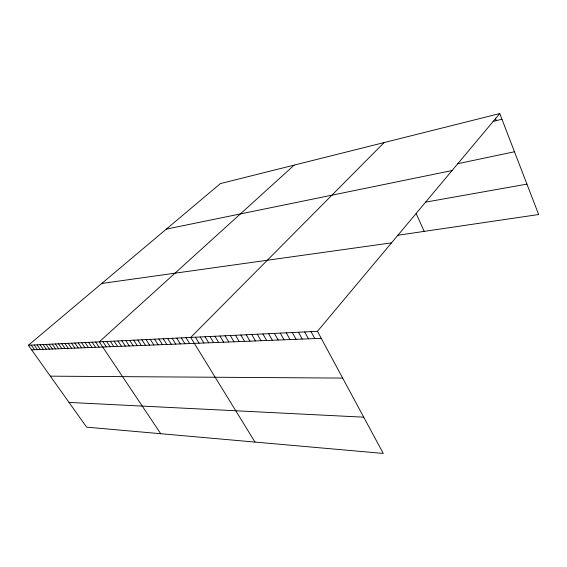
<?xml version="1.0" encoding="UTF-8"?>
<svg xmlns="http://www.w3.org/2000/svg" width="567" height="567" viewBox="0 0 567 567"><rect width="100%" height="100%" fill="white"/><g stroke="black" fill="none" stroke-linecap="round" stroke-linejoin="round"><path stroke-width="0.85" d="M317.456 331.319L383.271 453.43L86.638 427.157L28.35 345.268L317.456 331.319L499.768 113.57L538.65 214.524L397.892 235.255M384.128 142.558L190.71 337.436L254.994 442.069M294.238 165.089L99.268 341.844L160.737 433.72M28.35 345.268L220.4 183.595L499.768 113.57M493.148 121.402L501.951 119.247M457.682 163.721L514.475 151.758M166.329 229.111L452.048 170.561M425.64 202.128L526.941 184.133M101.776 283.45L391.521 242.853M31.617 349.853L321.234 338.322M50.335 376.162L342.666 378.083M69.039 402.428L363.738 417.184M31.228 345.126L34.502 349.74M34.133 344.984L37.415 349.619M40.037 344.701L43.333 349.385M37.068 344.842L40.363 349.506M43.035 344.559L46.345 349.265M49.123 344.261L52.455 349.024M46.062 344.41L49.379 349.144M52.214 344.112L55.552 348.896M55.346 343.963L58.692 348.776M58.507 343.808L61.86 348.648M64.929 343.503L68.302 348.393M61.697 343.659L65.063 348.521M68.196 343.34L71.577 348.258M71.492 343.184L74.887 348.131M74.83 343.021L78.232 347.996M81.62 342.695L85.036 347.727M78.203 342.858L81.613 347.862M85.064 342.532L88.495 347.585M88.558 342.362L91.996 347.451M92.088 342.192L95.532 347.309M95.653 342.014L99.112 347.167M102.918 341.667L106.39 346.876M106.61 341.49L110.09 346.728M110.345 341.306L113.839 346.579M117.957 340.944L121.466 346.274M114.13 341.128L117.631 346.43M121.827 340.753L125.342 346.118M125.746 340.569L129.269 345.962M129.715 340.377L133.245 345.806M133.727 340.179L137.271 345.643M137.788 339.987L141.339 345.48M141.899 339.789L145.464 345.317M146.066 339.583L149.631 345.154M150.276 339.385L153.855 344.984M154.543 339.179L158.129 344.814M158.866 338.967L162.46 344.644M163.246 338.754L166.847 344.467M167.676 338.542L171.284 344.289M172.162 338.329L175.777 344.112M176.713 338.109L180.334 343.928M181.312 337.882L184.948 343.744M185.983 337.663L189.619 343.559M195.424 337.202L199.081 343.184M200.208 336.975L203.872 342.992M205.056 336.741L208.727 342.801M209.96 336.5L213.639 342.603M214.936 336.266L218.621 342.404M219.982 336.018L223.674 342.206M225.092 335.777L228.792 342M230.273 335.522L233.973 341.795M235.525 335.274L239.231 341.582M240.847 335.012L244.568 341.369M246.248 334.757L249.969 341.157M251.727 334.487L255.448 340.937M257.276 334.218L261.011 340.717M262.911 333.949L266.646 340.491M268.623 333.672L272.366 340.264M274.414 333.396L278.163 340.03M280.296 333.113L284.046 339.796M286.264 332.822L290.02 339.562M292.317 332.531L296.08 339.321M298.462 332.234L302.225 339.073M304.699 331.936L308.469 338.825M311.028 331.631L314.798 338.577M416.171 213.568L424.208 231.379M495.388 118.205L496.323 120.622"/></g></svg>
